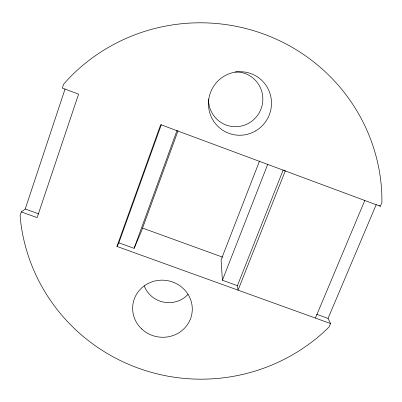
<?xml version="1.0" encoding="UTF-8"?>
<svg xmlns="http://www.w3.org/2000/svg" width="402" height="402" viewBox="0 0 402 402"><rect width="100%" height="100%" fill="white"/><g stroke="black" fill="none" stroke-linecap="round" stroke-linejoin="round"><path stroke-width="0.6" d="M65.079 88.953L25.236 209.005L21.311 211.914L20.1 215.572L20.914 223.663A181.307 178.176 3.7 0 0 138.655 368.287A181.307 178.176 3.7 0 0 323.273 332.529L329.057 326.997L330.524 323.53L328.042 318.414L316.655 314.294M330.524 323.53L116.932 246.431L160.7 124.65L380.332 206.256L381.9 202.558L381.835 194.327A181.307 178.176 3.7 0 0 264.601 34.381A181.307 178.176 3.7 0 0 69.31 77.903L63.601 84.184L62.305 88.093L78.586 94.138L37.125 217.623L21.311 211.914M116.932 246.431L118.841 242.828L161.313 124.726M118.841 242.828L134.102 248.341L176.996 130.555M178.041 130.735L141.484 231.049L134.102 248.341M259.496 161.046L221.09 259.933L222.406 280.244L237.426 285.671L238.059 290.149L285.279 170.935L284.621 170.101M222.406 280.244L267.737 164.277M237.426 285.671L283.164 170.006M315.414 318.077L364.795 200.482M328.042 318.414L376.232 204.603M25.236 209.005L38.994 213.98M142.609 228.105L222.708 257.19M379.428 205.553L380.332 206.256M235.185 71.918A27.447 27.115 -68.2 0 1 262.843 98.932A27.447 27.115 -68.2 0 1 235.482 126.705A27.447 27.115 -68.2 0 1 208.527 98.977M188.066 294.344A25.919 24.969 9 0 1 144.228 285.862M255.682 130.876A31.828 31.446 -64.6 0 0 255.778 75.867A31.828 31.446 -64.6 0 0 208.452 103.731A31.828 31.446 -64.6 0 0 255.682 130.876M141.63 328.886A29.859 28.527 8.6 0 0 191.367 316.133A29.859 28.527 8.6 0 0 154.378 281.124A29.859 28.527 8.6 0 0 141.63 328.886"/></g></svg>
